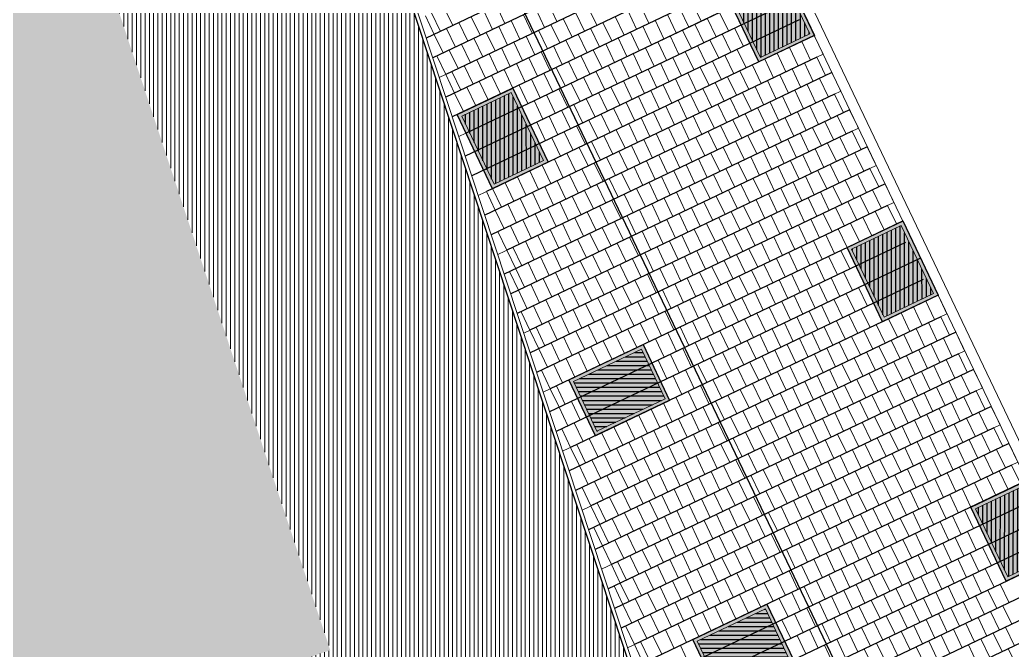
# Model space of a CAD drawing. Header units: metres. Extents: x 679599 to 680028, y 2748524 to 2748840.
# Drawn here: x 679984.04 to 680013.02, y 2748719.68 to 2748738.08 of the extents above; entities that cross this region are included whole.
import ezdxf

# ---------------------------------------------------------------- set-up
doc = ezdxf.new("R2010")
doc.units = ezdxf.units.M
doc.header["$LTSCALE"] = 5
doc.layers.add('00-AUX', color=2, linetype='Continuous', plot=False)
doc.layers.add('00-AUX Tree Pit', color=2, linetype='Continuous', plot=False)
doc.layers.add('02-L-B-Curb', color=11, linetype='Continuous', lineweight=5, plot=False)
for name, color, linetype, lineweight, true_color in [('02-L-Joints-Paviment_07_Precast Concrete Blocks 60X40', 7, 'Continuous', 5, 0x999999), ('03-TR-Pavement_02_Sealed Gravel', 7, 'Continuous', 5, 0x38321e), ('03-TR-Pavement_07_Precast Concrete Blocks 60X40', 7, 'Continuous', 5, 0x999999)]:
    doc.layers.add(name, color=color, linetype=linetype, lineweight=lineweight, true_color=true_color)
doc.layers.add('03-TR-Pavement_12_Acrylic Paint (Double Layer)', color=7, linetype='Continuous', true_color=0xeddfde)
doc.layers.add('03-TR-Tree Pit_White', color=7, linetype='Continuous', true_color=0xfcfcfc)
doc.layers.add('03-TR-Tree Pit_Green', color=46, linetype='Continuous')
doc.layers.add('04-BK-Tree Pit', color=6, linetype='Continuous', lineweight=5)

# ---------------------------------------------------------------- blocks, each defined once
blk = doc.blocks.new('ALCORQUE RECTANGULAR')
at = {"layer": '03-TR-Tree Pit_Green', "ltscale": 0.3}
h = blk.add_hatch(dxfattribs=at)
h.set_pattern_fill('ANSI31', color=256, scale=0.04, angle=-45)
h.set_pattern_definition([(360, (-2068898.16958, 3428624.0145), (3e-17, 0.127), [])])
h.paths.add_polyline_path([(679903.391, 2748647.421), (679902.702, 2748648.869), (679904.689, 2748649.814), (679905.377, 2748648.367)])
at = {"layer": '03-TR-Tree Pit_White'}
h = blk.add_hatch(color=256, dxfattribs=at)
h.dxf.hatch_style = 1
h.paths.add_polyline_path([(679903.344, 2748647.288), (679902.569, 2748648.916), (679904.736, 2748649.947), (679905.511, 2748648.319)])
at = {"layer": '02-L-B-Curb'}
blk.add_lwpolyline([(679903.344, 2748647.288), (679902.569, 2748648.916), (679904.736, 2748649.947), (679905.511, 2748648.319)], close=True, dxfattribs=at)
at = {"layer": '02-L-B-Curb', "color": 6}
blk.add_lwpolyline([(679903.391, 2748647.421), (679902.702, 2748648.868), (679904.689, 2748649.814), (679905.378, 2748648.366)], close=True, dxfattribs=at)

msp = doc.modelspace()

# ---------------------------------------------------------------- hatches: boundary and pattern name
at = {"layer": '03-TR-Pavement_02_Sealed Gravel', "linetype": 'Continuous'}
h = msp.add_hatch(dxfattribs=at)
h.set_pattern_fill('ANSI31', color=256, scale=0.0393, angle=45)
h.set_pattern_definition([(90, (652974.11672, 2717198.73223), (-0.1247775, 0), [])])
h.paths.add_polyline_path([(679968.866, 2748742.603), (679983.868, 2748747.571), (679993.107, 2748719.677), (679978.111, 2748714.692)], flags=16)
h.paths.add_polyline_path([(679998.133, 2748710.307), (680003.902, 2748713.034), (680005.419, 2748708.439), (680000.185, 2748705.967)], flags=16)
h.paths.add_polyline_path([(679963.902, 2748747.461), (679988.621, 2748759.303), (680006.998, 2748703.659), (679982.255, 2748691.885)])
at = {"layer": '03-TR-Pavement_12_Acrylic Paint (Double Layer)', "linetype": 'Continuous'}
h = msp.add_hatch(color=256, dxfattribs=at)
h.dxf.hatch_style = 1
h.paths.add_polyline_path([(679968.866, 2748742.603), (679983.868, 2748747.571), (679993.107, 2748719.677), (679978.111, 2748714.692)])

# ---------------------------------------------------------------- linework, layer by layer
at = {"layer": '00-AUX'}
for points in [[(679988.712, 2748759.346), (680016.783, 2748700.654), (679938.873, 2748663.618)], [(680005.172, 2748741.957), (679995.909, 2748737.549)], [(680005.249, 2748741.329), (679996.099, 2748736.975)], [(680005.689, 2748740.874), (679996.477, 2748736.49)], [(680005.766, 2748740.246), (679996.478, 2748735.826)], [(680006.206, 2748739.791), (679996.668, 2748735.252)], [(680006.284, 2748739.163), (679997.073, 2748734.78)], [(680006.723, 2748738.709), (679997.047, 2748734.104)], [(680006.8, 2748738.081), (679997.237, 2748733.53)], [(680007.24, 2748737.626), (679997.667, 2748733.071)], [(680007.318, 2748736.998), (679997.616, 2748732.381)], [(680007.758, 2748736.543), (679997.806, 2748731.807)], [(680007.835, 2748735.915), (679998.263, 2748731.361)], [(680008.275, 2748735.46), (679998.185, 2748730.658)], [(680008.352, 2748734.832), (679998.375, 2748730.084)], [(680008.792, 2748734.377), (679998.564, 2748729.51)], [(680008.869, 2748733.749), (679998.936, 2748729.023)], [(680009.309, 2748733.294), (679998.944, 2748728.361)], [(680009.386, 2748732.667), (679999.133, 2748727.788)], [(680009.826, 2748732.211), (679999.53, 2748727.313)], [(680009.903, 2748731.584), (679999.512, 2748726.639)], [(680010.343, 2748731.128), (679999.702, 2748726.065)], [(680010.42, 2748730.501), (680000.126, 2748725.602)], [(680010.86, 2748730.046), (680000.081, 2748724.916)], [(680010.937, 2748729.418), (680000.271, 2748724.342)], [(680011.377, 2748728.963), (680000.72, 2748723.892)], [(680011.455, 2748728.335), (680000.65, 2748723.194)], [(680011.895, 2748727.88), (680000.84, 2748722.619)], [(680011.972, 2748727.252), (680001.316, 2748722.182)], [(680012.412, 2748726.797), (680001.219, 2748721.471)], [(680012.489, 2748726.169), (680001.409, 2748720.896)], [(680012.929, 2748725.714), (680001.598, 2748720.322)], [(680013.006, 2748725.086), (680001.99, 2748719.844)], [(680013.446, 2748724.631), (680001.978, 2748719.174)], [(680013.523, 2748724.003), (680002.167, 2748718.599)], [(680013.963, 2748723.549), (680002.584, 2748718.134)], [(680014.04, 2748722.921), (680002.546, 2748717.451)], [(680014.48, 2748722.466), (680002.736, 2748716.877)], [(680014.557, 2748721.838), (680003.179, 2748716.424)], [(680014.997, 2748721.383), (680003.115, 2748715.729)], [(680015.074, 2748720.755), (680003.305, 2748715.154)]]:
    msp.add_lwpolyline(points, dxfattribs=at)
at = {"layer": '00-AUX', "ltscale": 0.3}
msp.add_lwpolyline([(679963.902, 2748747.461), (679982.255, 2748691.885), (680006.998, 2748703.659), (679988.621, 2748759.303)], close=True, dxfattribs=at)
at = {"layer": '00-AUX Tree Pit'}
for points in [[(680007.25, 2748737.631), (680005.622, 2748736.856), (680004.591, 2748739.023), (680006.219, 2748739.798)], [(679999.47, 2748733.928), (679997.842, 2748733.153), (679996.811, 2748735.32), (679998.439, 2748736.095)], [(680010.86, 2748730.046), (680009.232, 2748729.271), (680008.2, 2748731.438), (680009.829, 2748732.213)], [(680000.849, 2748725.942), (680000.074, 2748727.571), (680002.241, 2748728.602), (680003.016, 2748726.974)], [(680014.479, 2748722.465), (680012.851, 2748721.69), (680011.82, 2748723.858), (680013.448, 2748724.632)], [(680004.469, 2748718.362), (680003.694, 2748719.991), (680005.861, 2748721.022), (680006.636, 2748719.394)]]:
    msp.add_lwpolyline(points, close=True, dxfattribs=at)
at = {"layer": '02-L-B-Curb'}
for points in [[(680027.692, 2748695.495), (679959.257, 2748838.798)], [(679959.147, 2748838.332), (680027.421, 2748695.366)], [(679988.712, 2748759.346), (680007.089, 2748703.702)], [(679988.621, 2748759.303), (680006.998, 2748703.659)]]:
    msp.add_lwpolyline(points, dxfattribs=at)
at = {"layer": '02-L-Joints-Paviment_07_Precast Concrete Blocks 60X40'}
for p, q in [((679996.142, 2748737.66), (679995.884, 2748738.202)), ((679996.477, 2748736.49), (679996.735, 2748735.949)), ((679997.667, 2748733.07), (679997.927, 2748732.529)), ((679998.263, 2748731.36), (679998.522, 2748730.819)), ((679998.6, 2748730.192), (679998.342, 2748730.733)), ((679998.936, 2748729.022), (679999.194, 2748728.48)), ((679999.531, 2748727.312), (679999.79, 2748726.771)), ((680000.126, 2748725.602), (680000.386, 2748725.061)), ((680000.721, 2748723.892), (680000.98, 2748723.351)), ((680001.059, 2748722.724), (680000.801, 2748723.265)), ((680001.317, 2748722.182), (680001.576, 2748721.641)), ((680001.653, 2748721.013), (680001.395, 2748721.555)), ((680001.99, 2748719.844), (680002.248, 2748719.302))]:
    msp.add_line(p, q, dxfattribs=at)
for points in [[(679998.206, 2748737.978), (679997.948, 2748738.519)], [(679999.47, 2748738.579), (679999.728, 2748738.037)], [(680002.154, 2748738.527), (680002.412, 2748737.986)], [(680003.936, 2748738.046), (680003.678, 2748738.588)], [(679996.063, 2748738.287), (679996.321, 2748737.745)], [(679996.425, 2748738.459), (679996.682, 2748737.917)], [(679997.845, 2748737.806), (679997.587, 2748738.347)], [(679998.748, 2748738.235), (679999.006, 2748737.694)], [(679999.109, 2748738.407), (679999.367, 2748737.865)], [(680000.529, 2748737.754), (680000.271, 2748738.296)], [(680000.89, 2748737.926), (680000.633, 2748738.468)], [(680001.432, 2748738.184), (680001.69, 2748737.642)], [(680001.793, 2748738.355), (680002.051, 2748737.814)], [(680003.213, 2748737.702), (680002.956, 2748738.244)], [(680003.575, 2748737.874), (680003.317, 2748738.416)], [(680004.478, 2748738.304), (680004.735, 2748737.762)], [(679997.122, 2748737.462), (679996.865, 2748738.004)], [(679997.484, 2748737.634), (679997.226, 2748738.176)], [(679998.025, 2748737.892), (679998.283, 2748737.35)], [(679998.387, 2748738.063), (679998.644, 2748737.522)], [(679999.807, 2748737.41), (679999.549, 2748737.952)], [(680000.168, 2748737.582), (679999.91, 2748738.124)], [(680001.071, 2748738.012), (680001.329, 2748737.47)], [(680002.491, 2748737.358), (680002.233, 2748737.9)], [(680002.852, 2748737.53), (680002.594, 2748738.072)], [(680003.755, 2748737.96), (680004.013, 2748737.418)], [(680004.116, 2748738.132), (680004.374, 2748737.59)], [(679996.4, 2748737.118), (679996.142, 2748737.66)], [(679996.761, 2748737.29), (679996.503, 2748737.832)], [(679997.664, 2748737.72), (679997.922, 2748737.178)], [(679999.084, 2748737.066), (679998.827, 2748737.608)], [(679999.446, 2748737.238), (679999.188, 2748737.78)], [(680000.349, 2748737.668), (680000.606, 2748737.126)], [(680000.71, 2748737.84), (680000.968, 2748737.298)], [(680002.13, 2748737.187), (680001.872, 2748737.728)], [(680003.033, 2748737.616), (680003.291, 2748737.074)], [(680003.394, 2748737.788), (680003.652, 2748737.246)], [(680004.814, 2748737.136), (680004.556, 2748737.677)], [(680005.175, 2748737.307), (680004.917, 2748737.849)], [(680007.498, 2748737.084), (680007.24, 2748737.626)], [(679996.942, 2748737.376), (679997.2, 2748736.834)], [(679997.303, 2748737.548), (679997.561, 2748737.006)], [(679998.723, 2748736.894), (679998.465, 2748737.436)], [(679999.626, 2748737.324), (679999.884, 2748736.782)], [(679999.987, 2748737.496), (680000.245, 2748736.954)], [(680001.407, 2748736.843), (680001.15, 2748737.385)], [(680001.769, 2748737.015), (680001.511, 2748737.556)], [(680002.672, 2748737.444), (680002.929, 2748736.903)], [(680004.091, 2748736.792), (680003.834, 2748737.334)], [(680004.453, 2748736.964), (680004.195, 2748737.505)], [(680007.137, 2748736.912), (680006.879, 2748737.454)], [(679996.219, 2748737.032), (679996.477, 2748736.49)], [(679996.581, 2748737.204), (679996.838, 2748736.662)], [(679998.001, 2748736.551), (679997.743, 2748737.093)], [(679998.362, 2748736.723), (679998.104, 2748737.264)], [(679999.265, 2748737.152), (679999.523, 2748736.611)], [(680000.685, 2748736.499), (680000.427, 2748737.041)], [(680001.046, 2748736.671), (680000.788, 2748737.213)], [(680001.949, 2748737.101), (680002.207, 2748736.559)], [(680002.31, 2748737.272), (680002.568, 2748736.731)], [(680003.73, 2748736.62), (680003.472, 2748737.162)], [(680004.633, 2748737.05), (680004.891, 2748736.508)], [(680004.994, 2748737.221), (680005.252, 2748736.68)], [(680006.415, 2748736.568), (680006.157, 2748737.11)], [(680006.776, 2748736.74), (680006.518, 2748737.282)], [(679997.278, 2748736.207), (679997.021, 2748736.749)], [(679997.64, 2748736.379), (679997.382, 2748736.921)], [(679998.543, 2748736.809), (679998.8, 2748736.267)], [(679998.904, 2748736.98), (679999.162, 2748736.439)], [(680000.324, 2748736.327), (680000.066, 2748736.869)], [(680001.227, 2748736.757), (680001.485, 2748736.215)], [(680001.588, 2748736.929), (680001.846, 2748736.387)], [(680003.008, 2748736.276), (680002.75, 2748736.818)], [(680003.369, 2748736.448), (680003.111, 2748736.99)], [(680004.272, 2748736.878), (680004.53, 2748736.336)], [(680005.692, 2748736.225), (680005.434, 2748736.766)], [(680006.053, 2748736.396), (680005.796, 2748736.938)], [(680006.956, 2748736.826), (680007.214, 2748736.284)], [(680007.318, 2748736.998), (680007.575, 2748736.456)], [(679996.917, 2748736.035), (679996.659, 2748736.577)], [(679997.82, 2748736.465), (679998.078, 2748735.923)], [(679998.181, 2748736.637), (679998.439, 2748736.095)], [(679999.602, 2748735.983), (679999.344, 2748736.525)], [(679999.963, 2748736.155), (679999.705, 2748736.697)], [(680000.866, 2748736.585), (680001.124, 2748736.043)], [(680002.285, 2748735.932), (680002.028, 2748736.474)], [(680002.647, 2748736.104), (680002.389, 2748736.646)], [(680003.55, 2748736.534), (680003.807, 2748735.992)], [(680003.911, 2748736.706), (680004.169, 2748736.164)], [(680005.331, 2748736.053), (680005.073, 2748736.595)], [(680006.234, 2748736.482), (680006.492, 2748735.94)], [(680006.595, 2748736.654), (680006.853, 2748736.112)], [(680008.015, 2748736.001), (680007.758, 2748736.543)], [(679997.459, 2748736.293), (679997.717, 2748735.751)], [(679998.879, 2748735.64), (679998.621, 2748736.181)], [(679999.24, 2748735.812), (679998.983, 2748736.353)], [(680000.143, 2748736.241), (680000.401, 2748735.699)], [(680000.505, 2748736.413), (680000.762, 2748735.871)], [(680001.924, 2748735.761), (680001.666, 2748736.302)], [(680002.827, 2748736.19), (680003.085, 2748735.648)], [(680003.188, 2748736.362), (680003.446, 2748735.82)], [(680004.609, 2748735.709), (680004.351, 2748736.251)], [(680004.97, 2748735.881), (680004.712, 2748736.423)], [(680005.873, 2748736.31), (680006.131, 2748735.769)], [(680007.293, 2748735.657), (680007.035, 2748736.199)], [(680007.654, 2748735.829), (680007.396, 2748736.371)], [(679996.737, 2748735.949), (679996.994, 2748735.407)], [(679997.098, 2748736.121), (679997.356, 2748735.579)], [(679999.421, 2748735.897), (679999.679, 2748735.356)], [(679999.782, 2748736.069), (680000.04, 2748735.528)], [(680001.202, 2748735.417), (680000.944, 2748735.959)], [(680001.563, 2748735.589), (680001.305, 2748736.13)], [(680002.466, 2748736.018), (680002.724, 2748735.477)], [(680003.886, 2748735.365), (680003.628, 2748735.907)], [(680004.247, 2748735.537), (680003.99, 2748736.079)], [(680005.15, 2748735.967), (680005.408, 2748735.425)], [(680005.512, 2748736.139), (680005.769, 2748735.597)], [(680006.932, 2748735.485), (680006.674, 2748736.027)], [(680007.835, 2748735.915), (680008.093, 2748735.373)], [(679999.06, 2748735.726), (679999.318, 2748735.184)], [(680000.48, 2748735.073), (680000.222, 2748735.615)], [(680000.841, 2748735.245), (680000.583, 2748735.787)], [(680001.744, 2748735.675), (680002.002, 2748735.133)], [(680002.105, 2748735.846), (680002.363, 2748735.305)], [(680003.525, 2748735.193), (680003.267, 2748735.735)], [(680004.428, 2748735.623), (680004.686, 2748735.081)], [(680004.789, 2748735.795), (680005.047, 2748735.253)], [(680006.209, 2748735.141), (680005.952, 2748735.683)], [(680006.571, 2748735.313), (680006.313, 2748735.855)], [(680007.474, 2748735.743), (680007.731, 2748735.201)], [(680000.118, 2748734.901), (679999.861, 2748735.443)], [(680001.021, 2748735.331), (680001.279, 2748734.789)], [(680001.383, 2748735.503), (680001.64, 2748734.961)], [(680002.802, 2748734.85), (680002.545, 2748735.392)], [(680003.164, 2748735.022), (680002.906, 2748735.563)], [(680004.067, 2748735.451), (680004.325, 2748734.909)], [(680005.487, 2748734.798), (680005.229, 2748735.339)], [(680005.848, 2748734.97), (680005.59, 2748735.511)], [(680006.751, 2748735.399), (680007.009, 2748734.858)], [(680007.112, 2748735.571), (680007.37, 2748735.029)], [(680008.171, 2748734.746), (680007.914, 2748735.288)], [(680008.533, 2748734.918), (680008.275, 2748735.46)], [(679999.396, 2748734.557), (679999.138, 2748735.099)], [(679999.757, 2748734.729), (679999.499, 2748735.271)], [(680000.66, 2748735.159), (680000.918, 2748734.617)], [(680002.08, 2748734.506), (680001.822, 2748735.048)], [(680002.441, 2748734.678), (680002.184, 2748735.22)], [(680003.344, 2748735.107), (680003.602, 2748734.565)], [(680003.706, 2748735.279), (680003.963, 2748734.737)], [(680004.765, 2748734.454), (680004.507, 2748734.996)], [(680005.126, 2748734.626), (680004.868, 2748735.168)], [(680006.029, 2748735.056), (680006.287, 2748734.514)], [(680006.39, 2748735.228), (680006.648, 2748734.686)], [(680007.81, 2748734.574), (680007.552, 2748735.116)], [(679999.938, 2748734.815), (680000.196, 2748734.273)], [(680000.299, 2748734.987), (680000.557, 2748734.445)], [(680001.358, 2748734.162), (680001.1, 2748734.704)], [(680001.719, 2748734.334), (680001.461, 2748734.876)], [(680002.622, 2748734.764), (680002.88, 2748734.222)], [(680002.983, 2748734.935), (680003.241, 2748734.394)], [(680004.403, 2748734.282), (680004.146, 2748734.824)], [(680005.306, 2748734.712), (680005.564, 2748734.17)], [(680005.668, 2748734.884), (680005.925, 2748734.342)], [(680007.088, 2748734.23), (680006.83, 2748734.772)], [(680007.449, 2748734.402), (680007.191, 2748734.944)], [(680008.352, 2748734.832), (680008.61, 2748734.29)], [(679999.577, 2748734.643), (679999.834, 2748734.102)], [(680000.996, 2748733.991), (680000.739, 2748734.532)], [(680001.9, 2748734.42), (680002.158, 2748733.878)], [(680002.261, 2748734.592), (680002.519, 2748734.05)], [(680003.681, 2748733.938), (680003.423, 2748734.48)], [(680004.042, 2748734.11), (680003.784, 2748734.652)], [(680004.945, 2748734.54), (680005.203, 2748733.998)], [(680006.365, 2748733.887), (680006.108, 2748734.428)], [(680006.727, 2748734.058), (680006.469, 2748734.6)], [(680007.63, 2748734.488), (680007.887, 2748733.946)], [(680007.991, 2748734.66), (680008.249, 2748734.118)], [(680000.274, 2748733.647), (680000.016, 2748734.189)], [(680000.635, 2748733.819), (680000.377, 2748734.36)], [(680001.539, 2748734.248), (680001.796, 2748733.706)], [(680002.959, 2748733.595), (680002.701, 2748734.136)], [(680003.32, 2748733.766), (680003.062, 2748734.308)], [(680004.223, 2748734.196), (680004.48, 2748733.655)], [(680004.584, 2748734.368), (680004.842, 2748733.826)], [(680006.004, 2748733.715), (680005.746, 2748734.257)], [(680006.907, 2748734.144), (680007.165, 2748733.603)], [(680007.268, 2748734.316), (680007.526, 2748733.774)], [(680008.689, 2748733.663), (680008.431, 2748734.205)], [(680009.05, 2748733.835), (680008.792, 2748734.377)], [(679999.552, 2748733.303), (679999.294, 2748733.845)], [(679999.913, 2748733.475), (679999.655, 2748734.017)], [(680000.816, 2748733.904), (680001.074, 2748733.362)], [(680001.177, 2748734.076), (680001.435, 2748733.534)], [(680002.597, 2748733.423), (680002.34, 2748733.964)], [(680003.5, 2748733.853), (680003.758, 2748733.311)], [(680003.862, 2748734.025), (680004.119, 2748733.483)], [(680005.282, 2748733.371), (680005.024, 2748733.913)], [(680005.643, 2748733.543), (680005.385, 2748734.085)], [(680006.546, 2748733.973), (680006.804, 2748733.431)], [(680007.966, 2748733.319), (680007.708, 2748733.861)], [(680008.327, 2748733.491), (680008.07, 2748734.033)], [(679999.19, 2748733.131), (679998.933, 2748733.673)], [(680000.094, 2748733.56), (680000.352, 2748733.019)], [(680000.455, 2748733.732), (680000.713, 2748733.19)], [(680001.875, 2748733.079), (680001.617, 2748733.621)], [(680002.236, 2748733.251), (680001.978, 2748733.793)], [(680003.139, 2748733.681), (680003.397, 2748733.139)], [(680004.559, 2748733.027), (680004.302, 2748733.569)], [(680004.921, 2748733.199), (680004.663, 2748733.741)], [(680005.824, 2748733.629), (680006.081, 2748733.087)], [(680006.185, 2748733.801), (680006.443, 2748733.259)], [(680007.605, 2748733.147), (680007.347, 2748733.689)], [(680008.508, 2748733.577), (680008.766, 2748733.035)], [(680008.869, 2748733.749), (680009.127, 2748733.207)], [(679998.468, 2748732.788), (679998.21, 2748733.329)], [(679998.829, 2748732.959), (679998.571, 2748733.501)], [(679999.733, 2748733.389), (679999.99, 2748732.847)], [(680001.153, 2748732.735), (680000.895, 2748733.277)], [(680001.514, 2748732.907), (680001.256, 2748733.449)], [(680002.417, 2748733.337), (680002.674, 2748732.795)], [(680002.778, 2748733.509), (680003.036, 2748732.967)], [(680004.198, 2748732.855), (680003.94, 2748733.397)], [(680005.101, 2748733.285), (680005.359, 2748732.743)], [(680005.462, 2748733.457), (680005.72, 2748732.915)], [(680006.883, 2748732.804), (680006.625, 2748733.345)], [(680007.244, 2748732.975), (680006.986, 2748733.517)], [(680008.147, 2748733.405), (680008.405, 2748732.863)], [(680009.567, 2748732.752), (680009.309, 2748733.294)], [(679998.107, 2748732.616), (679997.849, 2748733.158)], [(679999.01, 2748733.045), (679999.268, 2748732.503)], [(679999.371, 2748733.217), (679999.629, 2748732.675)], [(680000.792, 2748732.563), (680000.534, 2748733.105)], [(680001.694, 2748732.993), (680001.952, 2748732.452)], [(680002.055, 2748733.165), (680002.313, 2748732.624)], [(680003.476, 2748732.512), (680003.218, 2748733.053)], [(680003.837, 2748732.683), (680003.579, 2748733.225)], [(680004.74, 2748733.113), (680004.998, 2748732.571)], [(680006.16, 2748732.46), (680005.902, 2748733.002)], [(680006.521, 2748732.632), (680006.264, 2748733.174)], [(680007.424, 2748733.061), (680007.682, 2748732.52)], [(680007.786, 2748733.233), (680008.043, 2748732.692)], [(680009.206, 2748732.58), (680008.948, 2748733.122)], [(679998.288, 2748732.701), (679998.546, 2748732.159)], [(679998.649, 2748732.873), (679998.907, 2748732.331)], [(680000.069, 2748732.22), (679999.811, 2748732.761)], [(680000.43, 2748732.391), (680000.173, 2748732.933)], [(680001.333, 2748732.822), (680001.591, 2748732.28)], [(680002.753, 2748732.168), (680002.496, 2748732.71)], [(680003.115, 2748732.34), (680002.857, 2748732.882)], [(680004.018, 2748732.769), (680004.275, 2748732.228)], [(680004.379, 2748732.941), (680004.637, 2748732.399)], [(680005.799, 2748732.288), (680005.541, 2748732.83)], [(680006.702, 2748732.718), (680006.96, 2748732.176)], [(680007.063, 2748732.89), (680007.321, 2748732.348)], [(680008.483, 2748732.236), (680008.226, 2748732.778)], [(680008.845, 2748732.408), (680008.587, 2748732.95)], [(679997.927, 2748732.529), (679998.184, 2748731.987)], [(679999.347, 2748731.876), (679999.089, 2748732.418)], [(679999.708, 2748732.048), (679999.45, 2748732.589)], [(680000.611, 2748732.478), (680000.868, 2748731.936)], [(680000.972, 2748732.65), (680001.23, 2748732.108)], [(680002.392, 2748731.996), (680002.134, 2748732.538)], [(680003.295, 2748732.426), (680003.553, 2748731.884)], [(680003.656, 2748732.598), (680003.914, 2748732.056)], [(680005.077, 2748731.944), (680004.819, 2748732.486)], [(680005.438, 2748732.116), (680005.18, 2748732.658)], [(680006.341, 2748732.546), (680006.599, 2748732.004)], [(680007.761, 2748731.892), (680007.503, 2748732.434)], [(680008.122, 2748732.064), (680007.864, 2748732.606)], [(680009.025, 2748732.495), (680009.283, 2748731.953)], [(680009.386, 2748732.667), (680009.644, 2748732.125)], [(679998.986, 2748731.704), (679998.728, 2748732.246)], [(679999.888, 2748732.134), (680000.146, 2748731.592)], [(680000.249, 2748732.306), (680000.507, 2748731.764)], [(680001.67, 2748731.652), (680001.412, 2748732.194)], [(680002.031, 2748731.824), (680001.773, 2748732.366)], [(680002.934, 2748732.254), (680003.192, 2748731.712)], [(680004.354, 2748731.6), (680004.096, 2748732.142)], [(680004.715, 2748731.772), (680004.458, 2748732.314)], [(680005.618, 2748732.202), (680005.876, 2748731.66)], [(680005.98, 2748732.374), (680006.237, 2748731.832)], [(680007.4, 2748731.721), (680007.142, 2748732.262)], [(680008.302, 2748732.151), (680008.56, 2748731.609)], [(680008.664, 2748732.323), (680008.921, 2748731.781)], [(679998.263, 2748731.36), (679998.005, 2748731.902)], [(679998.624, 2748731.532), (679998.367, 2748732.074)], [(679999.527, 2748731.962), (679999.785, 2748731.421)], [(680000.948, 2748731.308), (680000.69, 2748731.85)], [(680001.309, 2748731.48), (680001.051, 2748732.022)], [(680002.212, 2748731.91), (680002.47, 2748731.368)], [(680002.573, 2748732.082), (680002.831, 2748731.54)], [(680003.993, 2748731.429), (680003.735, 2748731.97)], [(680004.896, 2748731.858), (680005.154, 2748731.317)], [(680005.257, 2748732.03), (680005.515, 2748731.489)], [(680006.677, 2748731.377), (680006.42, 2748731.919)], [(680007.039, 2748731.549), (680006.781, 2748732.091)], [(680007.58, 2748731.807), (680007.838, 2748731.265)], [(680007.941, 2748731.979), (680008.199, 2748731.437)], [(679998.805, 2748731.619), (679999.062, 2748731.077)], [(679999.166, 2748731.791), (679999.424, 2748731.249)], [(680000.586, 2748731.137), (680000.329, 2748731.678)], [(680001.489, 2748731.566), (680001.747, 2748731.024)], [(680001.85, 2748731.738), (680002.108, 2748731.196)], [(680003.271, 2748731.085), (680003.013, 2748731.627)], [(680003.632, 2748731.257), (680003.374, 2748731.799)], [(680004.535, 2748731.687), (680004.793, 2748731.145)], [(680005.955, 2748731.033), (680005.697, 2748731.575)], [(680006.316, 2748731.205), (680006.058, 2748731.747)], [(680007.219, 2748731.635), (680007.477, 2748731.094)], [(679998.443, 2748731.447), (679998.701, 2748730.905)], [(679999.864, 2748730.793), (679999.606, 2748731.335)], [(680000.225, 2748730.965), (679999.967, 2748731.507)], [(680001.128, 2748731.394), (680001.386, 2748730.853)], [(680002.548, 2748730.741), (680002.29, 2748731.283)], [(680002.909, 2748730.913), (680002.652, 2748731.455)], [(680003.812, 2748731.343), (680004.07, 2748730.801)], [(680004.174, 2748731.515), (680004.431, 2748730.973)], [(680005.233, 2748730.689), (680004.975, 2748731.231)], [(680005.594, 2748730.861), (680005.336, 2748731.403)], [(680006.496, 2748731.292), (680006.754, 2748730.75)], [(680006.858, 2748731.463), (680007.115, 2748730.922)], [(680008.278, 2748730.81), (680008.02, 2748731.352)], [(679999.142, 2748730.449), (679998.884, 2748730.991)], [(679999.503, 2748730.621), (679999.245, 2748731.163)], [(680000.406, 2748731.051), (680000.664, 2748730.509)], [(680000.767, 2748731.223), (680001.025, 2748730.681)], [(680001.826, 2748730.397), (680001.568, 2748730.939)], [(680002.187, 2748730.569), (680001.929, 2748731.111)], [(680003.09, 2748730.999), (680003.348, 2748730.457)], [(680003.451, 2748731.171), (680003.709, 2748730.629)], [(680004.871, 2748730.517), (680004.614, 2748731.059)], [(680005.774, 2748730.948), (680006.032, 2748730.406)], [(680006.135, 2748731.12), (680006.393, 2748730.578)], [(680007.555, 2748730.467), (680007.298, 2748731.008)], [(680007.917, 2748730.638), (680007.659, 2748731.18)], [(679998.78, 2748730.277), (679998.523, 2748730.819)], [(679999.683, 2748730.707), (679999.941, 2748730.165)], [(680000.045, 2748730.879), (680000.302, 2748730.337)], [(680001.465, 2748730.225), (680001.207, 2748730.767)], [(680002.368, 2748730.655), (680002.625, 2748730.114)], [(680002.729, 2748730.827), (680002.987, 2748730.286)], [(680004.149, 2748730.174), (680003.891, 2748730.716)], [(680004.51, 2748730.346), (680004.252, 2748730.887)], [(680005.413, 2748730.776), (680005.671, 2748730.234)], [(680006.833, 2748730.123), (680006.575, 2748730.665)], [(680007.194, 2748730.295), (680006.936, 2748730.836)], [(680008.097, 2748730.724), (680008.355, 2748730.182)], [(679998.961, 2748730.363), (679999.219, 2748729.821)], [(679999.322, 2748730.535), (679999.58, 2748729.993)], [(680000.742, 2748729.882), (680000.485, 2748730.424)], [(680001.104, 2748730.054), (680000.846, 2748730.595)], [(680002.006, 2748730.484), (680002.264, 2748729.942)], [(680003.427, 2748729.83), (680003.169, 2748730.372)], [(680003.788, 2748730.002), (680003.53, 2748730.544)], [(680004.691, 2748730.432), (680004.948, 2748729.89)], [(680005.052, 2748730.604), (680005.31, 2748730.062)], [(680006.472, 2748729.951), (680006.214, 2748730.493)], [(680007.375, 2748730.38), (680007.633, 2748729.839)], [(680007.736, 2748730.552), (680007.994, 2748730.011)], [(679998.6, 2748730.191), (679998.858, 2748729.649)], [(680000.02, 2748729.538), (679999.762, 2748730.08)], [(680000.381, 2748729.71), (680000.123, 2748730.252)], [(680001.284, 2748730.14), (680001.542, 2748729.598)], [(680001.645, 2748730.312), (680001.903, 2748729.77)], [(680003.065, 2748729.658), (680002.808, 2748730.2)], [(680003.968, 2748730.088), (680004.226, 2748729.547)], [(680004.329, 2748730.26), (680004.587, 2748729.719)], [(680005.749, 2748729.607), (680005.492, 2748730.149)], [(680006.111, 2748729.779), (680005.853, 2748730.321)], [(680007.014, 2748730.209), (680007.271, 2748729.667)], [(680008.434, 2748729.555), (680008.176, 2748730.097)], [(680008.795, 2748729.727), (680008.537, 2748730.269)], [(679999.659, 2748729.366), (679999.401, 2748729.908)], [(680000.562, 2748729.796), (680000.819, 2748729.254)], [(680000.923, 2748729.968), (680001.181, 2748729.426)], [(680002.343, 2748729.314), (680002.085, 2748729.856)], [(680002.704, 2748729.486), (680002.446, 2748730.028)], [(680003.607, 2748729.917), (680003.865, 2748729.375)], [(680005.027, 2748729.264), (680004.769, 2748729.805)], [(680005.388, 2748729.435), (680005.13, 2748729.977)], [(680006.291, 2748729.865), (680006.549, 2748729.323)], [(680006.652, 2748730.037), (680006.91, 2748729.495)], [(680008.073, 2748729.383), (680007.815, 2748729.925)], [(680010.757, 2748729.332), (680010.499, 2748729.874)], [(680011.118, 2748729.504), (680010.86, 2748730.046)], [(679998.936, 2748729.022), (679998.679, 2748729.564)], [(679999.298, 2748729.194), (679999.04, 2748729.736)], [(680000.2, 2748729.624), (680000.458, 2748729.083)], [(680001.621, 2748728.971), (680001.363, 2748729.512)], [(680001.982, 2748729.142), (680001.724, 2748729.684)], [(680002.885, 2748729.573), (680003.142, 2748729.031)], [(680003.246, 2748729.745), (680003.504, 2748729.203)], [(680004.666, 2748729.092), (680004.408, 2748729.633)], [(680005.569, 2748729.521), (680005.827, 2748728.979)], [(680005.93, 2748729.693), (680006.188, 2748729.151)], [(680007.35, 2748729.04), (680007.092, 2748729.581)], [(680007.711, 2748729.212), (680007.454, 2748729.753)], [(680008.614, 2748729.641), (680008.872, 2748729.099)], [(680010.034, 2748728.988), (680009.777, 2748729.53)], [(680010.396, 2748729.16), (680010.138, 2748729.702)], [(679999.478, 2748729.281), (679999.736, 2748728.739)], [(679999.839, 2748729.452), (680000.097, 2748728.911)], [(680001.26, 2748728.799), (680001.002, 2748729.341)], [(680002.162, 2748729.229), (680002.42, 2748728.687)], [(680002.523, 2748729.401), (680002.781, 2748728.859)], [(680003.943, 2748728.748), (680003.686, 2748729.29)], [(680004.305, 2748728.92), (680004.047, 2748729.462)], [(680005.208, 2748729.349), (680005.466, 2748728.807)], [(680006.628, 2748728.696), (680006.37, 2748729.238)], [(680006.989, 2748728.868), (680006.731, 2748729.41)], [(680007.892, 2748729.297), (680008.15, 2748728.756)], [(680008.253, 2748729.469), (680008.511, 2748728.928)], [(680009.673, 2748728.816), (680009.415, 2748729.358)], [(680010.576, 2748729.246), (680010.834, 2748728.704)], [(680010.937, 2748729.418), (680011.195, 2748728.876)], [(679999.117, 2748729.109), (679999.375, 2748728.567)], [(680000.537, 2748728.455), (680000.279, 2748728.997)], [(680000.898, 2748728.627), (680000.641, 2748729.169)], [(680001.801, 2748729.057), (680002.059, 2748728.515)], [(680003.221, 2748728.404), (680002.963, 2748728.946)], [(680003.582, 2748728.576), (680003.324, 2748729.118)], [(680004.485, 2748729.005), (680004.743, 2748728.464)], [(680004.847, 2748729.177), (680005.104, 2748728.636)], [(680006.267, 2748728.524), (680006.009, 2748729.066)], [(680007.17, 2748728.954), (680007.427, 2748728.412)], [(680007.531, 2748729.126), (680007.789, 2748728.584)], [(680008.951, 2748728.473), (680008.693, 2748729.014)], [(680009.312, 2748728.645), (680009.054, 2748729.186)], [(680010.215, 2748729.074), (680010.473, 2748728.532)], [(680011.635, 2748728.421), (680011.377, 2748728.963)], [(679999.815, 2748728.111), (679999.557, 2748728.653)], [(680000.176, 2748728.283), (679999.918, 2748728.825)], [(680001.079, 2748728.713), (680001.336, 2748728.172)], [(680001.44, 2748728.885), (680001.698, 2748728.344)], [(680002.86, 2748728.232), (680002.602, 2748728.774)], [(680003.763, 2748728.662), (680004.021, 2748728.12)], [(680004.124, 2748728.834), (680004.382, 2748728.292)], [(680005.544, 2748728.18), (680005.286, 2748728.722)], [(680005.905, 2748728.352), (680005.648, 2748728.894)], [(680006.808, 2748728.782), (680007.066, 2748728.24)], [(680008.228, 2748728.129), (680007.971, 2748728.671)], [(680008.59, 2748728.301), (680008.332, 2748728.843)], [(680009.493, 2748728.73), (680009.75, 2748728.189)], [(680009.854, 2748728.902), (680010.112, 2748728.361)], [(680010.913, 2748728.077), (680010.655, 2748728.619)], [(680011.274, 2748728.249), (680011.016, 2748728.791)], [(679999.454, 2748727.939), (679999.196, 2748728.481)], [(680000.356, 2748728.37), (680000.614, 2748727.828)], [(680000.717, 2748728.542), (680000.975, 2748728)], [(680003.402, 2748728.49), (680003.66, 2748727.948)], [(680004.822, 2748727.837), (680004.564, 2748728.378)], [(680005.183, 2748728.008), (680004.925, 2748728.55)], [(680006.086, 2748728.438), (680006.344, 2748727.896)], [(680006.447, 2748728.61), (680006.705, 2748728.068)], [(680007.867, 2748727.957), (680007.609, 2748728.499)], [(680008.77, 2748728.387), (680009.028, 2748727.845)], [(680009.131, 2748728.559), (680009.389, 2748728.017)], [(680010.552, 2748727.905), (680010.294, 2748728.447)], [(680011.455, 2748728.335), (680011.712, 2748727.793)], [(679999.995, 2748728.198), (680000.253, 2748727.656)], [(680002.679, 2748728.146), (680002.937, 2748727.604)], [(680003.041, 2748728.318), (680003.298, 2748727.776)], [(680004.461, 2748727.665), (680004.203, 2748728.206)], [(680005.364, 2748728.094), (680005.622, 2748727.553)], [(680005.725, 2748728.266), (680005.983, 2748727.724)], [(680007.145, 2748727.613), (680006.887, 2748728.155)], [(680007.506, 2748727.785), (680007.248, 2748728.327)], [(680008.048, 2748728.043), (680008.306, 2748727.501)], [(680008.409, 2748728.215), (680008.667, 2748727.673)], [(680009.829, 2748727.562), (680009.571, 2748728.103)], [(680010.19, 2748727.734), (680009.933, 2748728.275)], [(680011.093, 2748728.163), (680011.351, 2748727.621)], [(679999.273, 2748727.854), (679999.53, 2748727.312)], [(679999.634, 2748728.026), (679999.892, 2748727.484)], [(680003.738, 2748727.321), (680003.481, 2748727.863)], [(680004.1, 2748727.493), (680003.842, 2748728.035)], [(680004.641, 2748727.751), (680004.899, 2748727.209)], [(680005.003, 2748727.922), (680005.26, 2748727.381)], [(680006.422, 2748727.27), (680006.165, 2748727.811)], [(680006.784, 2748727.441), (680006.526, 2748727.983)], [(680007.687, 2748727.871), (680007.944, 2748727.329)], [(680009.107, 2748727.218), (680008.849, 2748727.76)], [(680009.468, 2748727.39), (680009.21, 2748727.932)], [(680010.371, 2748727.819), (680010.629, 2748727.278)], [(680010.732, 2748727.991), (680010.99, 2748727.449)], [(680012.152, 2748727.338), (680011.895, 2748727.88)], [(680003.377, 2748727.149), (680003.119, 2748727.691)], [(680004.28, 2748727.579), (680004.538, 2748727.037)], [(680005.7, 2748726.926), (680005.442, 2748727.468)], [(680006.061, 2748727.098), (680005.803, 2748727.639)], [(680006.964, 2748727.527), (680007.222, 2748726.986)], [(680007.325, 2748727.699), (680007.583, 2748727.157)], [(680008.746, 2748727.046), (680008.488, 2748727.588)], [(680009.649, 2748727.476), (680009.906, 2748726.934)], [(680010.01, 2748727.647), (680010.268, 2748727.106)], [(680011.43, 2748726.994), (680011.172, 2748727.536)], [(680011.791, 2748727.166), (680011.533, 2748727.708)], [(679999.97, 2748726.858), (679999.712, 2748727.399)], [(680003.558, 2748727.235), (680003.816, 2748726.693)], [(680003.919, 2748727.407), (680004.177, 2748726.865)], [(680005.339, 2748726.754), (680005.081, 2748727.296)], [(680006.242, 2748727.184), (680006.5, 2748726.642)], [(680006.603, 2748727.355), (680006.861, 2748726.814)], [(680008.023, 2748726.702), (680007.765, 2748727.244)], [(680008.384, 2748726.874), (680008.127, 2748727.416)], [(680009.287, 2748727.304), (680009.545, 2748726.762)], [(680010.708, 2748726.65), (680010.45, 2748727.192)], [(680011.069, 2748726.822), (680010.811, 2748727.364)], [(680011.972, 2748727.252), (680012.23, 2748726.71)], [(680000.151, 2748726.943), (680000.409, 2748726.401)], [(680002.835, 2748726.891), (680003.093, 2748726.349)], [(680003.197, 2748727.063), (680003.454, 2748726.521)], [(680004.617, 2748726.41), (680004.359, 2748726.952)], [(680004.978, 2748726.582), (680004.72, 2748727.124)], [(680005.881, 2748727.012), (680006.139, 2748726.47)], [(680007.301, 2748726.359), (680007.043, 2748726.901)], [(680007.662, 2748726.531), (680007.404, 2748727.072)], [(680008.565, 2748726.96), (680008.823, 2748726.418)], [(680008.926, 2748727.132), (680009.184, 2748726.59)], [(680010.346, 2748726.479), (680010.089, 2748727.02)], [(680011.249, 2748726.908), (680011.507, 2748726.367)], [(680011.611, 2748727.08), (680011.868, 2748726.538)], [(679999.79, 2748726.771), (680000.048, 2748726.229)], [(680002.474, 2748726.719), (680002.732, 2748726.178)], [(680003.894, 2748726.066), (680003.636, 2748726.608)], [(680004.255, 2748726.238), (680003.998, 2748726.78)], [(680005.158, 2748726.668), (680005.416, 2748726.126)], [(680005.52, 2748726.84), (680005.777, 2748726.298)], [(680006.939, 2748726.187), (680006.682, 2748726.729)], [(680007.843, 2748726.616), (680008.1, 2748726.074)], [(680008.204, 2748726.788), (680008.462, 2748726.246)], [(680009.624, 2748726.135), (680009.366, 2748726.677)], [(680009.985, 2748726.307), (680009.727, 2748726.848)], [(680010.888, 2748726.736), (680011.146, 2748726.195)], [(680012.308, 2748726.083), (680012.051, 2748726.625)], [(680012.67, 2748726.255), (680012.412, 2748726.797)], [(680000.488, 2748725.774), (680000.23, 2748726.316)], [(680001.752, 2748726.376), (680002.01, 2748725.834)], [(680002.113, 2748726.547), (680002.371, 2748726.006)], [(680003.533, 2748725.895), (680003.275, 2748726.436)], [(680004.436, 2748726.324), (680004.694, 2748725.782)], [(680004.797, 2748726.496), (680005.055, 2748725.954)], [(680006.217, 2748725.843), (680005.959, 2748726.385)], [(680006.578, 2748726.015), (680006.321, 2748726.557)], [(680007.481, 2748726.444), (680007.739, 2748725.903)], [(680008.902, 2748725.791), (680008.644, 2748726.333)], [(680009.263, 2748725.963), (680009.005, 2748726.505)], [(680010.166, 2748726.393), (680010.424, 2748725.851)], [(680010.527, 2748726.565), (680010.785, 2748726.023)], [(680011.947, 2748725.911), (680011.689, 2748726.453)], [(680000.126, 2748725.602), (679999.869, 2748726.144)], [(680001.029, 2748726.032), (680001.287, 2748725.49)], [(680001.391, 2748726.204), (680001.648, 2748725.662)], [(680002.811, 2748725.551), (680002.553, 2748726.093)], [(680003.172, 2748725.723), (680002.914, 2748726.264)], [(680004.075, 2748726.152), (680004.333, 2748725.611)], [(680005.495, 2748725.499), (680005.237, 2748726.041)], [(680005.856, 2748725.671), (680005.598, 2748726.213)], [(680006.759, 2748726.101), (680007.017, 2748725.559)], [(680007.12, 2748726.272), (680007.378, 2748725.731)], [(680008.54, 2748725.619), (680008.283, 2748726.161)], [(680009.443, 2748726.049), (680009.701, 2748725.507)], [(680009.805, 2748726.221), (680010.062, 2748725.679)], [(680011.225, 2748725.567), (680010.967, 2748726.109)], [(680011.586, 2748725.739), (680011.328, 2748726.281)], [(680012.489, 2748726.169), (680012.747, 2748725.627)], [(680000.668, 2748725.86), (680000.926, 2748725.318)], [(680002.088, 2748725.207), (680001.83, 2748725.749)], [(680002.449, 2748725.379), (680002.192, 2748725.921)], [(680003.352, 2748725.809), (680003.61, 2748725.267)], [(680003.714, 2748725.98), (680003.971, 2748725.439)], [(680005.133, 2748725.328), (680004.876, 2748725.869)], [(680006.037, 2748725.757), (680006.295, 2748725.215)], [(680006.398, 2748725.929), (680006.656, 2748725.387)], [(680007.818, 2748725.275), (680007.56, 2748725.817)], [(680008.179, 2748725.447), (680007.921, 2748725.989)], [(680009.082, 2748725.877), (680009.34, 2748725.335)], [(680010.502, 2748725.224), (680010.245, 2748725.765)], [(680010.864, 2748725.396), (680010.606, 2748725.937)], [(680011.767, 2748725.825), (680012.024, 2748725.283)], [(680012.128, 2748725.997), (680012.386, 2748725.455)], [(680000.307, 2748725.688), (680000.565, 2748725.146)], [(680001.727, 2748725.035), (680001.469, 2748725.577)], [(680002.63, 2748725.465), (680002.888, 2748724.923)], [(680002.991, 2748725.637), (680003.249, 2748725.095)], [(680004.411, 2748724.984), (680004.153, 2748725.526)], [(680004.772, 2748725.156), (680004.514, 2748725.698)], [(680005.676, 2748725.585), (680005.933, 2748725.043)], [(680007.096, 2748724.932), (680006.838, 2748725.473)], [(680007.457, 2748725.104), (680007.199, 2748725.645)], [(680008.36, 2748725.534), (680008.617, 2748724.992)], [(680008.721, 2748725.705), (680008.979, 2748725.164)], [(680010.141, 2748725.052), (680009.883, 2748725.594)], [(680011.044, 2748725.482), (680011.302, 2748724.94)], [(680011.405, 2748725.653), (680011.663, 2748725.112)], [(680012.826, 2748725), (680012.568, 2748725.542)], [(680013.187, 2748725.172), (680012.929, 2748725.714)], [(680001.005, 2748724.691), (680000.747, 2748725.233)], [(680001.366, 2748724.863), (680001.108, 2748725.405)], [(680002.269, 2748725.293), (680002.527, 2748724.751)], [(680003.689, 2748724.64), (680003.431, 2748725.182)], [(680004.05, 2748724.812), (680003.792, 2748725.354)], [(680004.953, 2748725.241), (680005.211, 2748724.699)], [(680005.314, 2748725.413), (680005.572, 2748724.871)], [(680006.734, 2748724.76), (680006.477, 2748725.302)], [(680007.637, 2748725.19), (680007.895, 2748724.648)], [(680007.999, 2748725.362), (680008.256, 2748724.82)], [(680009.419, 2748724.708), (680009.161, 2748725.25)], [(680009.78, 2748724.88), (680009.522, 2748725.422)], [(680010.683, 2748725.31), (680010.941, 2748724.768)], [(680012.103, 2748724.656), (680011.845, 2748725.198)], [(680012.464, 2748724.828), (680012.207, 2748725.37)], [(680000.643, 2748724.52), (680000.386, 2748725.061)], [(680001.546, 2748724.949), (680001.804, 2748724.407)], [(680001.908, 2748725.121), (680002.165, 2748724.579)], [(680003.327, 2748724.468), (680003.07, 2748725.01)], [(680004.231, 2748724.897), (680004.489, 2748724.356)], [(680004.592, 2748725.069), (680004.85, 2748724.528)], [(680006.012, 2748724.416), (680005.754, 2748724.958)], [(680006.373, 2748724.588), (680006.115, 2748725.13)], [(680007.276, 2748725.018), (680007.534, 2748724.476)], [(680008.696, 2748724.364), (680008.439, 2748724.906)], [(680009.058, 2748724.536), (680008.8, 2748725.078)], [(680009.961, 2748724.966), (680010.218, 2748724.424)], [(680010.322, 2748725.138), (680010.58, 2748724.596)], [(680011.381, 2748724.313), (680011.123, 2748724.854)], [(680011.742, 2748724.484), (680011.484, 2748725.026)], [(680012.645, 2748724.914), (680012.903, 2748724.372)], [(680013.006, 2748725.086), (680013.264, 2748724.544)], [(680000.824, 2748724.605), (680001.082, 2748724.064)], [(680001.185, 2748724.777), (680001.443, 2748724.236)], [(680002.605, 2748724.125), (680002.347, 2748724.666)], [(680002.966, 2748724.296), (680002.708, 2748724.838)], [(680003.87, 2748724.726), (680004.127, 2748724.184)], [(680005.29, 2748724.072), (680005.032, 2748724.614)], [(680005.651, 2748724.244), (680005.393, 2748724.786)], [(680006.554, 2748724.674), (680006.811, 2748724.132)], [(680006.915, 2748724.846), (680007.173, 2748724.304)], [(680007.974, 2748724.021), (680007.716, 2748724.562)], [(680008.335, 2748724.192), (680008.077, 2748724.734)], [(680009.238, 2748724.622), (680009.496, 2748724.08)], [(680009.599, 2748724.794), (680009.857, 2748724.252)], [(680011.02, 2748724.141), (680010.762, 2748724.683)], [(680011.923, 2748724.57), (680012.18, 2748724.029)], [(680012.284, 2748724.742), (680012.542, 2748724.201)], [(680000.463, 2748724.434), (680000.721, 2748723.892)], [(680001.883, 2748723.781), (680001.625, 2748724.323)], [(680002.244, 2748723.953), (680001.986, 2748724.495)], [(680003.147, 2748724.382), (680003.405, 2748723.84)], [(680003.508, 2748724.554), (680003.766, 2748724.012)], [(680004.567, 2748723.729), (680004.31, 2748724.27)], [(680004.929, 2748723.9), (680004.671, 2748724.442)], [(680005.831, 2748724.331), (680006.089, 2748723.789)], [(680006.192, 2748724.502), (680006.45, 2748723.961)], [(680007.613, 2748723.849), (680007.355, 2748724.39)], [(680008.516, 2748724.278), (680008.774, 2748723.737)], [(680008.877, 2748724.45), (680009.135, 2748723.908)], [(680010.297, 2748723.797), (680010.039, 2748724.339)], [(680010.658, 2748723.969), (680010.401, 2748724.511)], [(680011.561, 2748724.399), (680011.819, 2748723.857)], [(680001.521, 2748723.609), (680001.264, 2748724.151)], [(680002.425, 2748724.038), (680002.683, 2748723.496)], [(680002.786, 2748724.21), (680003.044, 2748723.668)], [(680004.206, 2748723.557), (680003.948, 2748724.098)], [(680005.109, 2748723.987), (680005.367, 2748723.445)], [(680005.47, 2748724.159), (680005.728, 2748723.617)], [(680006.89, 2748723.505), (680006.633, 2748724.047)], [(680007.252, 2748723.677), (680006.994, 2748724.219)], [(680008.155, 2748724.107), (680008.412, 2748723.565)], [(680009.575, 2748723.453), (680009.317, 2748723.995)], [(680009.936, 2748723.625), (680009.678, 2748724.167)], [(680010.839, 2748724.055), (680011.097, 2748723.513)], [(680011.2, 2748724.227), (680011.458, 2748723.685)], [(680001.16, 2748723.437), (680000.902, 2748723.979)], [(680001.702, 2748723.694), (680001.96, 2748723.153)], [(680002.064, 2748723.866), (680002.321, 2748723.324)], [(680003.484, 2748723.213), (680003.226, 2748723.755)], [(680003.845, 2748723.385), (680003.587, 2748723.927)], [(680004.748, 2748723.815), (680005.005, 2748723.273)], [(680006.168, 2748723.161), (680005.91, 2748723.703)], [(680006.529, 2748723.333), (680006.271, 2748723.875)], [(680007.432, 2748723.763), (680007.69, 2748723.221)], [(680007.793, 2748723.935), (680008.051, 2748723.393)], [(680009.214, 2748723.281), (680008.956, 2748723.823)], [(680010.117, 2748723.711), (680010.374, 2748723.169)], [(680010.478, 2748723.883), (680010.736, 2748723.341)], [(680011.898, 2748723.23), (680011.64, 2748723.771)], [(680001.341, 2748723.522), (680001.599, 2748722.981)], [(680002.761, 2748722.869), (680002.504, 2748723.411)], [(680003.123, 2748723.041), (680002.865, 2748723.583)], [(680004.025, 2748723.471), (680004.283, 2748722.93)], [(680004.386, 2748723.643), (680004.644, 2748723.101)], [(680005.807, 2748722.989), (680005.549, 2748723.531)], [(680006.71, 2748723.419), (680006.968, 2748722.877)], [(680007.071, 2748723.591), (680007.329, 2748723.049)], [(680008.491, 2748722.938), (680008.233, 2748723.479)], [(680008.852, 2748723.109), (680008.595, 2748723.651)], [(680009.755, 2748723.539), (680010.013, 2748722.997)], [(680011.176, 2748722.886), (680010.918, 2748723.428)], [(680011.537, 2748723.058), (680011.279, 2748723.6)], [(680000.98, 2748723.351), (680001.238, 2748722.809)], [(680002.4, 2748722.697), (680002.142, 2748723.239)], [(680003.303, 2748723.128), (680003.561, 2748722.586)], [(680003.664, 2748723.3), (680003.922, 2748722.758)], [(680005.085, 2748722.646), (680004.827, 2748723.187)], [(680005.446, 2748722.817), (680005.188, 2748723.359)], [(680006.349, 2748723.247), (680006.607, 2748722.705)], [(680007.769, 2748722.594), (680007.511, 2748723.136)], [(680008.13, 2748722.766), (680007.872, 2748723.308)], [(680009.033, 2748723.196), (680009.291, 2748722.654)], [(680009.394, 2748723.367), (680009.652, 2748722.826)], [(680010.814, 2748722.714), (680010.557, 2748723.256)], [(680011.717, 2748723.144), (680011.975, 2748722.602)], [(680001.678, 2748722.354), (680001.42, 2748722.895)], [(680002.039, 2748722.525), (680001.781, 2748723.067)], [(680002.942, 2748722.956), (680003.199, 2748722.414)], [(680004.362, 2748722.302), (680004.104, 2748722.844)], [(680004.723, 2748722.474), (680004.466, 2748723.015)], [(680005.626, 2748722.903), (680005.884, 2748722.362)], [(680005.987, 2748723.075), (680006.245, 2748722.533)], [(680007.408, 2748722.422), (680007.15, 2748722.964)], [(680008.311, 2748722.852), (680008.568, 2748722.31)], [(680008.672, 2748723.024), (680008.93, 2748722.482)], [(680010.092, 2748722.37), (680009.834, 2748722.912)], [(680010.453, 2748722.542), (680010.195, 2748723.084)], [(680011.356, 2748722.972), (680011.614, 2748722.43)], [(680001.317, 2748722.182), (680001.059, 2748722.723)], [(680002.219, 2748722.612), (680002.477, 2748722.07)], [(680002.58, 2748722.784), (680002.838, 2748722.242)], [(680004.001, 2748722.13), (680003.743, 2748722.672)], [(680004.904, 2748722.56), (680005.162, 2748722.018)], [(680005.265, 2748722.732), (680005.523, 2748722.19)], [(680006.685, 2748722.078), (680006.427, 2748722.62)], [(680007.046, 2748722.25), (680006.789, 2748722.792)], [(680007.949, 2748722.68), (680008.207, 2748722.138)], [(680009.37, 2748722.026), (680009.112, 2748722.568)], [(680009.731, 2748722.198), (680009.473, 2748722.74)], [(680010.634, 2748722.628), (680010.892, 2748722.086)], [(680010.995, 2748722.8), (680011.253, 2748722.258)], [(680012.415, 2748722.147), (680012.157, 2748722.689)], [(680001.497, 2748722.268), (680001.755, 2748721.727)], [(680001.858, 2748722.44), (680002.116, 2748721.898)], [(680003.279, 2748721.786), (680003.021, 2748722.328)], [(680003.64, 2748721.958), (680003.382, 2748722.5)], [(680004.543, 2748722.388), (680004.801, 2748721.846)], [(680005.963, 2748721.734), (680005.705, 2748722.276)], [(680006.324, 2748721.906), (680006.066, 2748722.448)], [(680007.227, 2748722.336), (680007.485, 2748721.794)], [(680007.588, 2748722.508), (680007.846, 2748721.966)], [(680009.008, 2748721.855), (680008.751, 2748722.396)], [(680009.911, 2748722.284), (680010.169, 2748721.743)], [(680010.273, 2748722.456), (680010.53, 2748721.914)], [(680011.692, 2748721.804), (680011.435, 2748722.346)], [(680012.053, 2748721.976), (680011.796, 2748722.517)], [(680002.556, 2748721.442), (680002.298, 2748721.984)], [(680002.917, 2748721.614), (680002.66, 2748722.156)], [(680003.82, 2748722.044), (680004.078, 2748721.502)], [(680004.182, 2748722.216), (680004.439, 2748721.674)], [(680005.602, 2748721.563), (680005.344, 2748722.104)], [(680006.505, 2748721.993), (680006.762, 2748721.451)], [(680006.866, 2748722.164), (680007.124, 2748721.623)], [(680008.286, 2748721.511), (680008.028, 2748722.053)], [(680008.647, 2748721.683), (680008.389, 2748722.225)], [(680009.55, 2748722.112), (680009.808, 2748721.571)], [(680010.97, 2748721.46), (680010.712, 2748722.002)], [(680011.331, 2748721.632), (680011.073, 2748722.174)], [(680012.234, 2748722.061), (680012.492, 2748721.52)], [(680002.195, 2748721.271), (680001.937, 2748721.812)], [(680003.098, 2748721.7), (680003.356, 2748721.158)], [(680003.459, 2748721.872), (680003.717, 2748721.33)], [(680004.879, 2748721.219), (680004.622, 2748721.761)], [(680005.241, 2748721.391), (680004.983, 2748721.933)], [(680006.143, 2748721.821), (680006.401, 2748721.279)], [(680007.564, 2748721.167), (680007.306, 2748721.709)], [(680007.925, 2748721.339), (680007.667, 2748721.881)], [(680008.828, 2748721.769), (680009.086, 2748721.227)], [(680009.189, 2748721.941), (680009.447, 2748721.399)], [(680010.609, 2748721.288), (680010.351, 2748721.83)], [(680011.512, 2748721.718), (680011.77, 2748721.176)], [(680011.873, 2748721.89), (680012.131, 2748721.348)], [(680001.834, 2748721.099), (680001.576, 2748721.64)], [(680002.737, 2748721.528), (680002.995, 2748720.987)], [(680004.157, 2748720.875), (680003.899, 2748721.417)], [(680004.518, 2748721.047), (680004.26, 2748721.589)], [(680005.421, 2748721.477), (680005.679, 2748720.935)], [(680005.782, 2748721.649), (680006.04, 2748721.107)], [(680007.202, 2748720.995), (680006.945, 2748721.537)], [(680008.105, 2748721.425), (680008.363, 2748720.883)], [(680008.467, 2748721.597), (680008.724, 2748721.055)], [(680009.886, 2748720.944), (680009.628, 2748721.486)], [(680010.247, 2748721.116), (680009.99, 2748721.658)], [(680010.789, 2748721.374), (680011.047, 2748720.832)], [(680011.151, 2748721.546), (680011.408, 2748721.004)], [(680012.571, 2748720.893), (680012.313, 2748721.434)], [(680012.932, 2748721.064), (680012.674, 2748721.606)], [(680002.014, 2748721.185), (680002.272, 2748720.643)], [(680002.376, 2748721.357), (680002.633, 2748720.815)], [(680003.796, 2748720.703), (680003.538, 2748721.245)], [(680004.699, 2748721.133), (680004.956, 2748720.591)], [(680005.06, 2748721.305), (680005.318, 2748720.763)], [(680006.48, 2748720.651), (680006.222, 2748721.193)], [(680006.841, 2748720.823), (680006.583, 2748721.365)], [(680007.744, 2748721.253), (680008.002, 2748720.711)], [(680009.164, 2748720.601), (680008.906, 2748721.143)], [(680009.525, 2748720.773), (680009.267, 2748721.314)], [(680010.428, 2748721.202), (680010.686, 2748720.66)], [(680011.848, 2748720.549), (680011.591, 2748721.091)], [(680012.21, 2748720.721), (680011.952, 2748721.262)], [(680001.653, 2748721.013), (680001.911, 2748720.471)], [(680003.073, 2748720.359), (680002.816, 2748720.901)], [(680003.435, 2748720.531), (680003.177, 2748721.073)], [(680004.337, 2748720.961), (680004.595, 2748720.42)], [(680007.022, 2748720.909), (680007.28, 2748720.368)], [(680007.383, 2748721.081), (680007.641, 2748720.539)], [(680008.441, 2748720.257), (680008.184, 2748720.799)], [(680008.803, 2748720.429), (680008.545, 2748720.971)], [(680009.706, 2748720.858), (680009.964, 2748720.317)], [(680010.067, 2748721.03), (680010.325, 2748720.488)], [(680011.487, 2748720.377), (680011.229, 2748720.919)], [(680012.39, 2748720.807), (680012.648, 2748720.265)], [(680012.751, 2748720.979), (680013.009, 2748720.437)], [(680002.351, 2748720.016), (680002.093, 2748720.558)], [(680002.712, 2748720.188), (680002.454, 2748720.729)], [(680003.615, 2748720.618), (680003.873, 2748720.076)], [(680003.976, 2748720.79), (680004.234, 2748720.248)], [(680006.299, 2748720.566), (680006.557, 2748720.024)], [(680006.661, 2748720.737), (680006.918, 2748720.196)], [(680008.08, 2748720.085), (680007.822, 2748720.627)], [(680008.983, 2748720.515), (680009.241, 2748719.973)], [(680009.345, 2748720.686), (680009.602, 2748720.145)], [(680010.765, 2748720.033), (680010.507, 2748720.575)], [(680011.126, 2748720.205), (680010.868, 2748720.747)], [(680012.029, 2748720.635), (680012.287, 2748720.093)], [(680001.99, 2748719.844), (680001.732, 2748720.386)], [(680002.893, 2748720.274), (680003.15, 2748719.732)], [(680003.254, 2748720.446), (680003.512, 2748719.904)], [(680007.358, 2748719.742), (680007.1, 2748720.283)], [(680007.719, 2748719.913), (680007.461, 2748720.455)], [(680008.622, 2748720.343), (680008.88, 2748719.801)], [(680010.042, 2748719.689), (680009.785, 2748720.231)], [(680010.404, 2748719.861), (680010.146, 2748720.403)], [(680011.306, 2748720.291), (680011.564, 2748719.749)], [(680011.668, 2748720.463), (680011.925, 2748719.921)], [(680013.088, 2748719.81), (680012.83, 2748720.351)], [(680002.17, 2748719.93), (680002.428, 2748719.388)], [(680002.531, 2748720.102), (680002.789, 2748719.56)], [(680006.997, 2748719.57), (680006.739, 2748720.111)], [(680007.9, 2748719.999), (680008.158, 2748719.457)], [(680008.261, 2748720.171), (680008.519, 2748719.629)], [(680009.681, 2748719.518), (680009.423, 2748720.059)], [(680010.584, 2748719.947), (680010.842, 2748719.406)], [(680010.945, 2748720.119), (680011.203, 2748719.578)], [(680012.366, 2748719.466), (680012.108, 2748720.008)], [(680012.727, 2748719.638), (680012.469, 2748720.179)], [(680003.591, 2748719.276), (680003.333, 2748719.818)], [(680007.539, 2748719.827), (680007.796, 2748719.285)], [(680008.959, 2748719.174), (680008.701, 2748719.716)], [(680009.32, 2748719.346), (680009.062, 2748719.887)], [(680010.223, 2748719.776), (680010.481, 2748719.234)], [(680012.004, 2748719.294), (680011.747, 2748719.836)], [(680012.907, 2748719.724), (680013.165, 2748719.182)]]:
    msp.add_lwpolyline(points, dxfattribs=at)
at = {"layer": '03-TR-Pavement_07_Precast Concrete Blocks 60X40'}
for p, q in [((679995.91, 2748737.55), (680005.172, 2748741.957)), ((679996.1, 2748736.976), (680005.43, 2748741.416)), ((679996.289, 2748736.401), (680005.689, 2748740.874)), ((679996.479, 2748735.827), (680005.947, 2748740.333)), ((679996.669, 2748735.253), (680006.206, 2748739.791)), ((679998.697, 2748735.554), (680004.849, 2748738.481)), ((679998.955, 2748735.012), (680005.107, 2748737.939)), ((679997.428, 2748732.956), (680007.24, 2748737.626)), ((679999.212, 2748734.47), (680005.365, 2748737.398)), ((679997.617, 2748732.382), (680007.499, 2748737.084)), ((679997.807, 2748731.808), (680007.757, 2748736.543)), ((679997.996, 2748731.234), (680008.016, 2748736.001)), ((679998.186, 2748730.659), (680008.275, 2748735.46)), ((679996.859, 2748734.679), (679997.068, 2748734.779)), ((679998.376, 2748730.085), (680008.533, 2748734.919)), ((679997.048, 2748734.105), (679997.326, 2748734.237)), ((679998.565, 2748729.511), (680008.792, 2748734.377)), ((679998.755, 2748728.937), (680009.05, 2748733.836)), ((679997.238, 2748733.53), (679997.584, 2748733.695)), ((679998.945, 2748728.362), (680009.308, 2748733.294)), ((679999.134, 2748727.788), (680009.567, 2748732.753)), ((679999.324, 2748727.214), (680009.826, 2748732.211)), ((680002.499, 2748728.06), (680008.458, 2748730.896)), ((680002.757, 2748727.518), (680008.716, 2748730.354)), ((679999.893, 2748725.491), (680008.974, 2748729.813)), ((680000.083, 2748724.917), (680010.86, 2748730.046)), ((680000.272, 2748724.343), (680011.119, 2748729.504)), ((680000.462, 2748723.769), (680011.377, 2748728.963)), ((680000.652, 2748723.194), (680011.636, 2748728.421)), ((680000.841, 2748722.62), (680011.894, 2748727.88)), ((680001.031, 2748722.046), (680012.153, 2748727.339)), ((679999.514, 2748726.64), (680000.332, 2748727.029)), ((680001.22, 2748721.472), (680012.412, 2748726.797)), ((679999.703, 2748726.066), (680000.589, 2748726.487)), ((680001.41, 2748720.897), (680012.67, 2748726.256)), ((680001.6, 2748720.323), (680012.929, 2748725.714)), ((680001.789, 2748719.749), (680013.187, 2748725.173)), ((680001.979, 2748719.175), (680013.446, 2748724.631)), ((680006.119, 2748720.48), (680012.077, 2748723.316)), ((680006.376, 2748719.938), (680012.335, 2748722.774)), ((680002.738, 2748716.878), (680014.48, 2748722.466)), ((680002.548, 2748717.452), (680012.593, 2748722.232)), ((680002.927, 2748716.304), (680014.739, 2748721.924)), ((680003.117, 2748715.729), (680014.997, 2748721.383)), ((680003.307, 2748715.155), (680015.256, 2748720.841))]:
    msp.add_line(p, q, dxfattribs=at)

# ---------------------------------------------------------------- block references
at = {"layer": '04-BK-Tree Pit', "rotation": 90}
for p in [(3428654.538, 2068834.287), (3428646.758, 2068830.584), (3428658.148, 2068826.702), (3428661.767, 2068819.122)]:
    msp.add_blockref('ALCORQUE RECTANGULAR', p, dxfattribs=at)
at = {"layer": '04-BK-Tree Pit'}
for p in [(97.505, 78.655), (101.125, 71.075)]:
    msp.add_blockref('ALCORQUE RECTANGULAR', p, dxfattribs=at)

doc.saveas('drawing.dxf')
